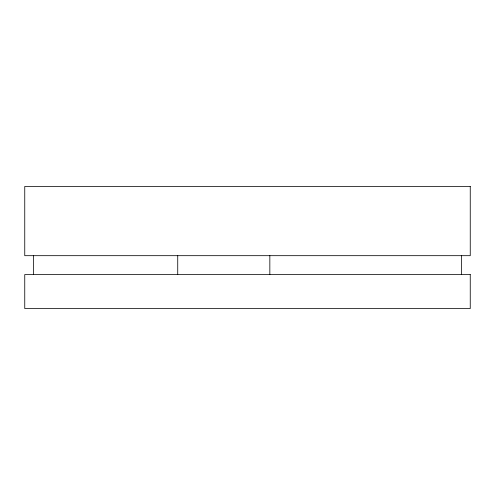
<?xml version="1.0" encoding="UTF-8"?>
<svg xmlns="http://www.w3.org/2000/svg" width="495" height="495" viewBox="0 0 495 495"><rect width="100%" height="100%" fill="white"/><g stroke="black" fill="none" stroke-linecap="round" stroke-linejoin="round"><path stroke-width="0.74" d="M461.439 255.68L461.439 274.564M269.837 255.68L269.837 274.564M177.73 255.68L177.73 274.564M33.561 255.68L33.561 274.564M470.25 186.448L24.75 186.448L24.75 255.68L470.25 255.68L470.25 186.448M470.25 274.564L24.75 274.564L24.75 308.552L470.25 308.552L470.25 274.564"/></g></svg>
